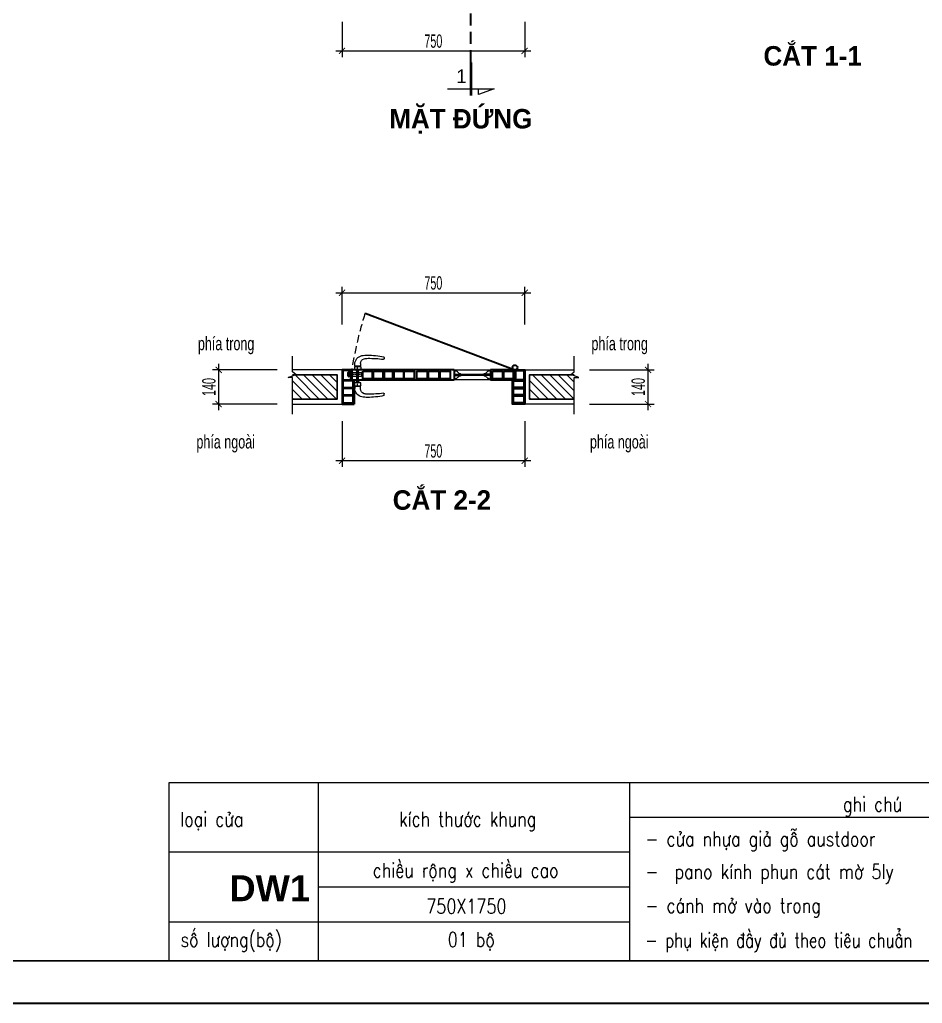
# Model space of a CAD drawing. Header units: millimetres. Extents: x 1336014 to 2939047, y -333549 to -60566.
# Drawn here: x 1429633 to 1433339, y -219540 to -215502 of the extents above; entities that cross this region are included whole.
import ezdxf
from ezdxf.enums import TextEntityAlignment as Align

# ---------------------------------------------------------------- set-up
doc = ezdxf.new("R2010")
doc.units = ezdxf.units.MM
doc.header["$MEASUREMENT"] = 0
doc.linetypes.add('CENTER', pattern=[2, 1.25, -0.25, 0.25, -0.25])
doc.linetypes.add('HIDDEN', pattern=[0.375, 0.25, -0.125])
for name, color, linetype, lineweight in [('01.Cut', 255, 'Continuous', 35), ('05.Text', 253, 'Continuous', 18), ('08.Dim', 156, 'Continuous', 15), ('09.Hatch', 250, 'Continuous', 5), ('10.Text', 254, 'Continuous', 18), ('11.Khung bo', 32, 'Continuous', 50), ('12.Khung', 36, 'Continuous', 25), ('13.netcat', 1, 'HIDDEN', 35), ('Alliance-manh', 8, 'Continuous', 13), ('AUDIT_I_160217234026-0', 7, 'Continuous', 5), ('CA.cat 30', 30, 'Continuous', 35), ('CA.thay 145', 145, 'Continuous', 18), ('Cycad-DIM', 7, 'Continuous', 13), ('kính', 54, 'Continuous', 9), ('nep', 9, 'Continuous', 15), ('Thay', 253, 'Continuous', 9), ('TS-NET MO', 253, 'Continuous', 0), ('wall', 4, 'Continuous', 9)]:
    doc.layers.add(name, color=color, linetype=linetype, lineweight=lineweight)
for name, color, linetype in [('Alliance-khuat', 8, 'HIDDEN'), ('KT', 1, 'Continuous'), ('VNCC-Ar-Text', 6, 'Continuous')]:
    doc.layers.add(name, color=color, linetype=linetype)
doc.layers.add('Tpl_Bound', color=1, linetype='Continuous', plot=False)
doc.styles.add('AVANH-B', font='')
doc.styles.add('Noidung', font='', dxfattribs={"height": 500})
doc.styles.add('TT5_Text Dim', font='hoatbif.shx', dxfattribs={"width": 0.6})
doc.styles.add('VnAvantH', font='')
doc.styles.add('VNSIMLI', font='VNSIMLI.shx', dxfattribs={"width": 0.6})
doc.styles.get('AVANH-B').set_extended_font_data('.VnAvantH', bold=True)
doc.styles.get('Noidung').set_extended_font_data('.VnHelvetInsH', bold=True)
doc.styles.get('VnAvantH').set_extended_font_data('.VnAvantH')
doc.dimstyles.new('TT5_Dim 1-25', dxfattribs={"dimscale": 25, "dimtxt": 2.2, "dimasz": 1, "dimexe": 1, "dimexo": 0, "dimgap": 0.5, "dimtad": 1, "dimdec": 0, "dimzin": 0, "dimdsep": 46, "dimtxsty": 'TT5_Text Dim', "dimblk": 'ARCHTICK', "dimcen": 0, "dimdle": 1, "dimclrd": 256, "dimclre": 256, "dimclrt": 1, "dimadec": 0, "dimazin": 0, "dimtfac": 0.015, "dimtdec": 0, "dimtix": 1, "dimtmove": 2, "dimatfit": 3, "dimldrblk": 'DOT', "dimfxl": 1, "dimtolj": 1, "dimtzin": 0, "dimlwd": -1, "dimlwe": -1, "dimarcsym": 1})

# ---------------------------------------------------------------- blocks, each defined once
blk = doc.blocks.new('100')
at = {"layer": '11.Khung bo', "const_width": 26.7}
blk.add_lwpolyline([(1860913, -945240), (1860913, -916940), (1896063, -916940), (1896063, -945240)], close=True, dxfattribs=at)
blk.add_lwpolyline([(1860913, -945240), (1860913, -916940), (1896063, -916940), (1896063, -945240)], close=True, dxfattribs=at)
blk.add_lwpolyline([(1860913, -945240), (1860913, -916940), (1896063, -916940), (1896063, -945240)], close=True, dxfattribs=at)
at = {"layer": '12.Khung'}
blk.add_lwpolyline([(1901579, -945940), (1901579, -916240), (1859580, -916240), (1859580, -945940)], close=True, dxfattribs=at)
blk.add_lwpolyline([(1901579, -945940), (1901579, -916240), (1859580, -916240), (1859580, -945940)], close=True, dxfattribs=at)
blk.add_lwpolyline([(1901579, -945940), (1901579, -916240), (1859580, -916240), (1859580, -945940)], close=True, dxfattribs=at)
blk = doc.blocks.new('_ARCHTICK')
at = {"const_width": 0.15}
blk.add_lwpolyline([(-0.5, -0.5), (0.5, 0.5)], dxfattribs=at)
blk = doc.blocks.new('*D2048')
at = {"layer": '08.Dim', "ltscale": 200, "transparency": 16777216}
for p, q in [((1430956.7, -217149.9), (1430956.7, -217338)), ((1431706.7, -217149.9), (1431706.7, -217338)), ((1431731.7, -217313), (1430931.7, -217313))]:
    blk.add_line(p, q, dxfattribs=at)
at = {"layer": 'Defpoints', "color": 0, "ltscale": 200, "transparency": 16777216}
for p in [(1430956.7, -217149.9), (1431706.7, -217149.9), (1430956.7, -217313)]:
    blk.add_point(p, dxfattribs=at)
at = {"layer": '08.Dim', "ltscale": 200, "transparency": 16777216, "xscale": 25, "yscale": 25, "zscale": 25, "rotation": 180}
blk.add_blockref('_ARCHTICK', (1430956.7, -217313), dxfattribs=at)
at = {"layer": '08.Dim', "ltscale": 200, "transparency": 16777216, "xscale": 25, "yscale": 25, "zscale": 25}
blk.add_blockref('_ARCHTICK', (1431706.7, -217313), dxfattribs=at)
at = {"layer": '08.Dim', "color": 1, "ltscale": 200, "transparency": 16777216, "insert": (1431331.7, -217273), "char_height": 55, "attachment_point": 5, "style": 'TT5_Text Dim'}
blk.add_mtext('\\A1;750', dxfattribs=at)
blk = doc.blocks.new('_DOT')
blk.add_line((-0.5, 0), (-1, 0))
at = {"const_width": 0.5}
blk.add_lwpolyline([(-0.25, 0, 1), (0.25, 0, 1)], format="xyb", close=True, dxfattribs=at)
blk = doc.blocks.new('*D2049')
at = {"layer": '08.Dim', "ltscale": 200, "transparency": 16777216}
for p, q in [((1430956.7, -215510.6), (1430956.7, -215655.5)), ((1431706.7, -215510.6), (1431706.7, -215655.5)), ((1430931.7, -215630.5), (1431731.7, -215630.5))]:
    blk.add_line(p, q, dxfattribs=at)
at = {"layer": 'Defpoints', "color": 0, "ltscale": 200, "transparency": 16777216}
for p in [(1430956.7, -215510.6), (1431706.7, -215510.6), (1431706.7, -215630.5)]:
    blk.add_point(p, dxfattribs=at)
at = {"layer": '08.Dim', "ltscale": 200, "transparency": 16777216, "xscale": 25, "yscale": 25, "zscale": 25, "rotation": 180}
blk.add_blockref('_ARCHTICK', (1430956.7, -215630.5), dxfattribs=at)
at = {"layer": '08.Dim', "ltscale": 200, "transparency": 16777216, "xscale": 25, "yscale": 25, "zscale": 25}
blk.add_blockref('_ARCHTICK', (1431706.7, -215630.5), dxfattribs=at)
at = {"layer": '08.Dim', "color": 1, "ltscale": 200, "transparency": 16777216, "insert": (1431331.7, -215590.5), "char_height": 55, "attachment_point": 5, "style": 'TT5_Text Dim'}
blk.add_mtext('\\A1;750', dxfattribs=at)
blk = doc.blocks.new('*D2050')
at = {"layer": '08.Dim', "ltscale": 200, "transparency": 16777216}
for p, q in [((1430450.3, -217105.2), (1430450.3, -216915.2)), ((1430691, -216940.2), (1430425.3, -216940.2)), ((1430691, -217080.2), (1430425.3, -217080.2))]:
    blk.add_line(p, q, dxfattribs=at)
at = {"layer": 'Defpoints', "color": 0, "ltscale": 200, "transparency": 16777216}
for p in [(1430450.3, -216940.2), (1430691, -216940.2), (1430691, -217080.2)]:
    blk.add_point(p, dxfattribs=at)
at = {"layer": '08.Dim', "ltscale": 200, "transparency": 16777216, "xscale": 25, "yscale": 25, "zscale": 25}
for p, rotation in [((1430450.3, -216940.2), 90), ((1430450.3, -217080.2), 270)]:
    blk.add_blockref('_ARCHTICK', p, dxfattribs=dict(at, rotation=rotation))
at = {"layer": '08.Dim', "color": 1, "ltscale": 200, "transparency": 16777216, "insert": (1430410.3, -217010.2), "char_height": 55, "attachment_point": 5, "rotation": 90, "style": 'TT5_Text Dim'}
blk.add_mtext('\\A1;140', dxfattribs=at)
blk = doc.blocks.new('*D2053')
at = {"layer": '08.Dim', "ltscale": 200, "transparency": 16777216}
for p, q in [((1432213.2, -217105.2), (1432213.2, -216915.2)), ((1431972.5, -216940.2), (1432238.2, -216940.2)), ((1431972.5, -217080.2), (1432238.2, -217080.2))]:
    blk.add_line(p, q, dxfattribs=at)
at = {"layer": 'Defpoints', "color": 0, "ltscale": 200, "transparency": 16777216}
for p in [(1431972.5, -216940.2), (1432213.2, -216940.2), (1431972.5, -217080.2)]:
    blk.add_point(p, dxfattribs=at)
at = {"layer": '08.Dim', "ltscale": 200, "transparency": 16777216, "xscale": 25, "yscale": 25, "zscale": 25}
for p, rotation in [((1432213.2, -216940.2), 90), ((1432213.2, -217080.2), 270)]:
    blk.add_blockref('_ARCHTICK', p, dxfattribs=dict(at, rotation=rotation))
at = {"layer": '08.Dim', "color": 1, "ltscale": 200, "transparency": 16777216, "insert": (1432173.2, -217010.2), "char_height": 55, "attachment_point": 5, "rotation": 90, "style": 'TT5_Text Dim'}
blk.add_mtext('\\A1;140', dxfattribs=at)
blk = doc.blocks.new('vet cat')
at = {"layer": 'CA.cat 30', "const_width": 50}
blk.add_lwpolyline([(-82592, -188552), (-81976, -188552)], dxfattribs=at)
at = {"layer": 'CA.thay 145'}
blk.add_line((-82574, -188411), (-82469, -188411), dxfattribs=at)
blk.add_lwpolyline([(-82469, -188983), (-82469, -188122), (-82574, -188411)], dxfattribs=at)
blk = doc.blocks.new('MSDSHDGDFGDF')
at = {"layer": 'CA.cat 30', "xscale": -0.2222222220152616, "yscale": 0.2222222222480923, "zscale": 0.2222222221704821, "rotation": 180}
blk.add_blockref('vet cat', (18217, -41900.5), dxfattribs=at)
blk = doc.blocks.new('tay nam mat bang')
h = blk.add_hatch()
h.set_pattern_fill('ANSI31', color=256, scale=10, style=0)
h.set_pattern_definition([(315, (1511.4546, -3873.2739), (-0.88388348, -0.88388348), [])])
h.paths.add_polyline_path([(-6.8, -6), (-8.2, -6), (-6, -1.5), (-4.2, -1.5)])
h.paths.add_polyline_path([(-8.2, 15), (-6.8, 15), (-4.2, 10.5), (-6, 10.5)])
at = {"linetype": 'Continuous'}
for p, q in [((137.3, 90.6), (137.3, 85)), ((17.2, 54.7), (17.2, 63.2)), ((40.3, 54.7), (17.2, 54.7)), ((40.3, 54), (17.2, 54)), ((40.3, 65.2), (40.3, 54.7)), ((40.3, -28), (17.2, -28)), ((40.3, -28.7), (17.2, -28.7)), ((17.2, -28.7), (17.2, -37.2)), ((40.3, -39.2), (40.3, -28.7)), ((137.3, -64.6), (137.3, -59))]:
    blk.add_line(p, q, dxfattribs=at)
for p, q in [((15.8, 50), (15.8, 40.4)), ((41.7, 40.4), (15.8, 40.4)), ((17.2, 54), (17.2, 52.6)), ((24.5, 34.4), (24.4, 40.4)), ((33, 34.4), (33.1, 40.4)), ((40.3, 54), (40.3, 52.6)), ((41.7, 50), (41.7, 40.4)), ((-13.2, -2.2), (-13.2, 11.2)), ((-13.2, 11.2), (-8.2, 11.2)), ((-8.2, -6), (-8.2, 15)), ((-8.2, 15), (-6.8, 15)), ((-6, 10.5), (-8.2, 15)), ((-7.2, 7.8), (-7.2, 9.7)), ((0.8, -0.2), (-7.2, 7.8)), ((-6.8, 10.2), (0.8, 10.2)), ((-6.8, 15), (-4.2, 10.5)), ((-6.8, -1.5), (-6.8, 10.5)), ((-6.8, 10.5), (-4.2, 10.5)), ((3.2, 16), (0.8, 16)), ((0.8, -6), (0.8, 16)), ((3.2, -6), (3.2, 16)), ((3.2, 12), (43.2, 12)), ((24.5, 34.4), (33, 34.4)), ((24.8, 34.4), (24.8, -8.4)), ((32.8, 34.4), (32.8, -8.4)), ((44.8, -2), (44.8, 10.4)), ((-13.2, -2.2), (-8.2, -2.2)), ((-6, -1.5), (-8.2, -6)), ((-8.2, -6), (-6.8, -6)), ((-6.8, -6), (-4.2, -1.5)), ((-6.8, -1.5), (-4.2, -1.5)), ((3.2, -6), (0.8, -6)), ((3.2, -2), (44.8, -2)), ((15.8, -24), (15.8, -14.4)), ((41.7, -14.4), (15.8, -14.4)), ((17.2, -28), (17.2, -26.6)), ((24.5, -8.4), (24.4, -14.4)), ((24.5, -8.4), (33, -8.4)), ((33, -8.4), (33.1, -14.4)), ((40.3, -28), (40.3, -26.6)), ((41.7, -24), (41.7, -14.4))]:
    blk.add_line(p, q)
at = {"linetype": 'CENTER'}
for p, q in [((28.8, 53.4), (28.8, -27.4)), ((-13.2, 4.5), (-2.9, 4.5)), ((7.8, 5), (2, 5)), ((3.2, 5), (44.8, 5)), ((28.8, -2), (28.8, 12))]:
    blk.add_line(p, q, dxfattribs=at)
blk.add_lwpolyline([(3.2, 0), (-3.2, 0), (-3.2, 10), (3.2, 10)])
blk.add_lwpolyline([(6.1, 4.6, -0.414214), (6.1, 5.4), (6.2, 5.5), (6.2, 10.1), (7.5, 10.1, 0.414214), (7.8, 10.4), (7.8, 13.9), (7, 14.8), (6.1, 14.8), (5.2, 13.9), (5.2, 12.2), (3.6, 12.2, 0.414214), (3.2, 11.9), (3.2, -2, 0.414214), (3.6, -2.2), (5.2, -2.2), (5.2, -4), (6.1, -4.8), (7, -4.8), (7.8, -4), (7.8, -0.5, 0.414214), (7.5, -0.2), (6.2, -0.2), (6.2, 4.5)], format="xyb", close=True)
at = {"linetype": 'Continuous'}
for centre, radius, start, end in [((52.3, 63.2), 35, 100.0849, 180), ((60.3, 65.2), 20, 105.5303, 180), ((69.3, -32.4), 132.1, 90, 100.0849), ((71.3, 25.6), 61.1, 90, 105.5303), ((69.3, -212.3), 312, 77.7081, 90), ((71.3, -459.8), 546.5, 83.2994, 90), ((135.3, 85), 2, 263.2994, 0), ((135.3, 90.6), 2, 0, 77.7081), ((52.3, -37.2), 35, 180, 259.9151), ((60.3, -39.2), 20, 180, 254.4697), ((69.3, 58.4), 132.1, 259.9151, 270), ((71.3, 0.4), 61.1, 254.4697, 270), ((69.3, 238.3), 312, 270, 282.2919), ((71.3, 485.8), 546.5, 270, 276.7006), ((135.3, -59), 2, 0, 96.7006), ((135.3, -64.6), 2, 282.2919, 0)]:
    blk.add_arc(centre, radius, start, end, dxfattribs=at)
for centre, radius, start, end in [((18.8, 50), 3, 94.9031, 180), ((28.8, -66.6), 120, 85.0969, 94.9031), ((38.8, 50), 3, 0, 85.0969), ((-6.8, 9.7), 0.5, 90, 180), ((43.2, 10.4), 1.6, 0, 90), ((18.8, -24), 3, 180, 265.0969), ((28.8, 92.6), 120, 265.0969, 274.9031), ((38.8, -24), 3, 274.9031, 0)]:
    blk.add_arc(centre, radius, start, end)
blk = doc.blocks.new('*D2057')
at = {"layer": '08.Dim', "ltscale": 200, "transparency": 16777216}
for p, q in [((1430956.7, -216753.7), (1430956.7, -216598.3)), ((1431706.7, -216753.7), (1431706.7, -216598.3)), ((1430931.7, -216623.3), (1431731.7, -216623.3))]:
    blk.add_line(p, q, dxfattribs=at)
at = {"layer": 'Defpoints', "color": 0, "ltscale": 200, "transparency": 16777216}
for p in [(1431706.7, -216623.3), (1430956.7, -216753.7), (1431706.7, -216753.7)]:
    blk.add_point(p, dxfattribs=at)
at = {"layer": '08.Dim', "ltscale": 200, "transparency": 16777216, "xscale": 25, "yscale": 25, "zscale": 25, "rotation": 180}
blk.add_blockref('_ARCHTICK', (1430956.7, -216623.3), dxfattribs=at)
at = {"layer": '08.Dim', "ltscale": 200, "transparency": 16777216, "xscale": 25, "yscale": 25, "zscale": 25}
blk.add_blockref('_ARCHTICK', (1431706.7, -216623.3), dxfattribs=at)
at = {"layer": '08.Dim', "color": 1, "ltscale": 200, "transparency": 16777216, "insert": (1431331.7, -216583.3), "char_height": 55, "attachment_point": 5, "style": 'TT5_Text Dim'}
blk.add_mtext('\\A1;750', dxfattribs=at)

msp = doc.modelspace()

# ---------------------------------------------------------------- hatches: boundary and pattern name
at = {"layer": '09.Hatch', "ltscale": 0.5}
h = msp.add_hatch(dxfattribs=at)
h.set_pattern_fill('ANSI31', color=256, scale=200, angle=180, style=0)
h.set_pattern_definition([(315, (1425189.642, -216265.548), (-17.67767, -17.67767), [])])
h.paths.add_polyline_path([(1430936.7, -216960.2), (1430765.1, -216960.2), (1430735.1, -216971.7), (1430753, -216971.7), (1430753, -217060.2), (1430936.7, -217060.2)])
h = msp.add_hatch(dxfattribs=at)
h.set_pattern_fill('ANSI31', color=256, scale=200, angle=180, style=0)
h.set_pattern_definition([(315, (1425139.642, -216265.548), (-17.67767, -17.67767), [])])
h.paths.add_polyline_path([(1431898.4, -216960.2), (1431726.7, -216960.2), (1431726.7, -217060.2), (1431910.5, -217060.2), (1431910.5, -216971.7), (1431928.4, -216971.7)])

# ---------------------------------------------------------------- linework, layer by layer
at = {"layer": '01.Cut'}
for p, q in [((1431051.6, -216706.8), (1431666.7, -216940.2)), ((1431416.7, -216940.2), (1431416.7, -216980.2)), ((1431566.7, -216940.2), (1431566.7, -216980.2)), ((1430996.7, -216980.2), (1431006.7, -216980.2)), ((1431006.7, -216980.2), (1431006.7, -217080.2)), ((1431666.7, -216980.2), (1431656.7, -216980.2))]:
    msp.add_line(p, q, dxfattribs=at)
for points in [[(1430996.7, -216980.2), (1430996.7, -216940.2), (1430956.7, -216940.2), (1430956.7, -217080.2), (1431006.7, -217080.2)], [(1431416.7, -216940.2), (1430996.7, -216940.2), (1430996.7, -216980.2), (1431416.7, -216980.2)], [(1431566.7, -216980.2), (1431666.7, -216980.2), (1431666.7, -216940.2), (1431566.7, -216940.2)], [(1431666.7, -216980.2), (1431666.7, -216940.2), (1431706.7, -216940.2), (1431706.7, -217080.2), (1431656.7, -217080.2), (1431656.7, -216980.2)]]:
    msp.add_lwpolyline(points, dxfattribs=at)
for points in [[(1430960.6, -216980.9), (1430992.9, -216980.9), (1430992.9, -216943), (1430960.6, -216943)], [(1431041.7, -216945.3), (1431080.2, -216945.3), (1431080.2, -216976), (1431041.7, -216976)], [(1431086.4, -216945.3), (1431124.9, -216945.3), (1431124.9, -216976), (1431086.4, -216976)], [(1431125.8, -216945.3), (1431164.4, -216945.3), (1431164.4, -216976), (1431125.8, -216976)], [(1431131.1, -216945.3), (1431169.7, -216945.3), (1431169.7, -216976), (1431131.1, -216976)], [(1431170.5, -216945.3), (1431211.1, -216945.3), (1431211.1, -216976), (1431170.5, -216976)], [(1431211.1, -216945.3), (1431252.9, -216945.3), (1431252.9, -216976), (1431211.1, -216976)], [(1431264, -216945.3), (1431305.8, -216945.3), (1431305.8, -216976), (1431264, -216976)], [(1431312, -216945.3), (1431353.8, -216945.3), (1431353.8, -216976), (1431312, -216976)], [(1431359.9, -216945.3), (1431400.8, -216945.3), (1431400.8, -216976), (1431359.9, -216976)], [(1431574.1, -216945.3), (1431615.2, -216945.3), (1431615.2, -216976), (1431574.1, -216976)], [(1431621.3, -216945.3), (1431659.9, -216945.3), (1431659.9, -216976), (1431621.3, -216976)], [(1431702.9, -216980.9), (1431670.5, -216980.9), (1431670.5, -216943), (1431702.9, -216943)], [(1430960.6, -217012.7), (1431002.4, -217012.7), (1431002.4, -216984.7), (1430960.6, -216984.7)], [(1431702.9, -217012.7), (1431661.1, -217012.7), (1431661.1, -216984.7), (1431702.9, -216984.7)], [(1430960.6, -217042.6), (1431002.4, -217042.6), (1431002.4, -217016.7), (1430960.6, -217016.7)], [(1430960.6, -217074.9), (1431002.4, -217074.9), (1431002.4, -217046.9), (1430960.6, -217046.9)], [(1431702.9, -217042.6), (1431661.1, -217042.6), (1431661.1, -217016.7), (1431702.9, -217016.7)], [(1431702.9, -217074.9), (1431661.1, -217074.9), (1431661.1, -217046.9), (1431702.9, -217046.9)]]:
    msp.add_lwpolyline(points, close=True, dxfattribs=at)
at = {"layer": '01.Cut', "ltscale": 0.5}
msp.add_circle((1431666.7, -216930.3), 9.93, dxfattribs=at)
at = {"layer": '13.netcat', "ltscale": 200}
msp.add_line((1431486.2, -215676.8), (1431486.2, -213459.6), dxfattribs=at)
at = {"layer": 'Alliance-khuat', "ltscale": 125}
msp.add_arc((1432529.5, -217177.4), 1551, 162.3376, 171.2046, dxfattribs=at)
at = {"layer": 'Alliance-manh', "ltscale": 2}
for p, q in [((1431416.7, -216940.2), (1431566.7, -216940.2)), ((1431416.7, -216941.3), (1431416.7, -216957.7)), ((1431422.9, -216941.3), (1431416.7, -216941.3)), ((1431416.7, -216957.7), (1431442.9, -216957.7)), ((1431416.7, -216979.2), (1431416.7, -216962.7)), ((1431416.7, -216962.7), (1431442.9, -216962.7)), ((1431422.9, -216944.6), (1431422.9, -216941.3)), ((1431442.9, -216957.7), (1431442.9, -216954.6)), ((1431442.9, -216962.7), (1431442.9, -216965.8)), ((1431540.5, -216957.7), (1431540.5, -216954.6)), ((1431566.7, -216957.7), (1431540.5, -216957.7)), ((1431540.5, -216962.7), (1431540.5, -216965.8)), ((1431566.7, -216962.7), (1431540.5, -216962.7)), ((1431560.5, -216944.6), (1431560.5, -216941.3)), ((1431560.5, -216941.3), (1431566.7, -216941.3)), ((1431566.7, -216941.3), (1431566.7, -216957.7)), ((1431566.7, -216979.2), (1431566.7, -216962.7)), ((1431422.9, -216979.2), (1431416.7, -216979.2)), ((1431566.7, -216980.2), (1431416.7, -216980.2)), ((1431422.9, -216975.8), (1431422.9, -216979.2)), ((1431560.5, -216975.8), (1431560.5, -216979.2)), ((1431560.5, -216979.2), (1431566.7, -216979.2))]:
    msp.add_line(p, q, dxfattribs=at)
for centre, radius, start, end in [((1431422.9, -216954.6), 10, 36.8699, 90), ((1431422.9, -216965.8), 10, 270, 323.1301), ((1431442.9, -216939.6), 15, 216.8699, 270), ((1431442.9, -216980.8), 15, 90, 143.1301), ((1431540.5, -216939.6), 15, 270, 323.1301), ((1431540.5, -216980.8), 15, 36.8699, 90), ((1431560.5, -216954.6), 10, 90, 143.1301), ((1431560.5, -216965.8), 10, 216.8699, 270)]:
    msp.add_arc(centre, radius, start, end, dxfattribs=at)
at = {"layer": 'kính', "linetype": 'HIDDEN', "lineweight": 5}
msp.add_lwpolyline([(1431416.7, -216957.7), (1431566.7, -216957.7), (1431566.7, -216962.7), (1431416.7, -216962.7)], close=True, dxfattribs=at)
at = {"layer": 'nep', "ltscale": 0.5}
for points in [[(1430753, -217121.6), (1430753, -216971.7), (1430735.1, -216971.7), (1430767.4, -216959.4), (1430753, -216947.5), (1430753, -216883.4)], [(1431910.5, -217121.6), (1431910.5, -216971.7), (1431928.4, -216971.7), (1431896.1, -216959.4), (1431910.5, -216947.5), (1431910.5, -216883.4)]]:
    msp.add_lwpolyline(points, dxfattribs=at)
at = {"layer": 'nep'}
for points in [[(1430753, -217080.2), (1430956.7, -217080.2), (1430956.7, -216940.2), (1430753, -216940.2)], [(1431910.5, -217080.2), (1431706.7, -217080.2), (1431706.7, -216940.2), (1431910.5, -216940.2)]]:
    msp.add_lwpolyline(points, dxfattribs=at)
at = {"layer": 'Thay'}
for p, q in [((1430858.9, -218633.8), (1430858.9, -219063.8)), ((1430858.9, -218633.8), (1430858.9, -219063.8)), ((1432136.9, -218633.8), (1432136.9, -219365.4)), ((1433717, -218777.1), (1432136.9, -218777.1)), ((1432136.9, -218920.4), (1430246.3, -218920.4)), ((1432136.9, -219063.8), (1430858.9, -219063.8)), ((1432136.9, -219063.8), (1430858.9, -219063.8)), ((1430858.9, -219063.8), (1430858.9, -219365.4)), ((1432136.9, -219207.1), (1430246.3, -219207.1))]:
    msp.add_line(p, q, dxfattribs=at)
msp.add_lwpolyline([(1430246.3, -218633.8), (1433717, -218633.8), (1433717, -219365.4), (1430246.3, -219365.4)], close=True, dxfattribs=at)
at = {"layer": 'Tpl_Bound', "color": 1}
msp.add_lwpolyline([(1424596.2, -219540.4), (1424596.2, -212115.5), (1435096.1, -212115.5), (1435096.1, -219540.4)], close=True, dxfattribs=at)
at = {"layer": 'wall', "color": 0, "lineweight": 30}
for points in [[(1430753, -216960.2), (1430936.7, -216960.2), (1430936.7, -217060.2), (1430753, -217060.2)], [(1431910.5, -216960.2), (1431726.7, -216960.2), (1431726.7, -217060.2), (1431910.5, -217060.2)]]:
    msp.add_lwpolyline(points, dxfattribs=at)

# ---------------------------------------------------------------- block references
at = {"layer": '05.Text', "xscale": 0.25, "yscale": 0.25, "zscale": 0.25}
msp.add_blockref('100', (959701.3, 16944.5), dxfattribs=at)
at = {"layer": 'CA.thay 145', "rotation": 90.00000000000001}
msp.add_blockref('MSDSHDGDFGDF', (1431486.2, -215676.8), dxfattribs=at)
at = {"layer": 'TS-NET MO', "xscale": -1, "rotation": 180}
msp.add_blockref('tay nam mat bang', (1430992.1, -216953.1), dxfattribs=at)

# ---------------------------------------------------------------- texts
at = {"layer": '10.Text', "style": 'TT5_Text Dim', "width": 0.7}
for s, p in [('phÝa trong', (1430364.9, -216859.3)), ('phÝa trong', (1431980.8, -216859.3)), ('phÝa ngoµi', (1430358.8, -217262.6)), ('phÝa ngoµi', (1431974.7, -217262.6))]:
    msp.add_text(s, height=55, dxfattribs=at).set_placement(p)
at = {"layer": 'AUDIT_I_160217234026-0', "style": 'VnAvantH'}
msp.add_text('1', height=55.6, rotation=360, dxfattribs=at).set_placement((1431426.2, -215762.1))
at = {"layer": 'Cycad-DIM', "style": 'AVANH-B'}
for s, p in [('c¾t 1-1', (1432687.1, -215690.7)), ('mÆt ®øng', (1431150.6, -215948.8)), ('c¾t 2-2', (1431164.7, -217514.2))]:
    msp.add_text(s, height=80, dxfattribs=at).set_placement(p)
at = {"layer": 'KT', "color": 4, "style": 'Noidung'}
msp.add_text('dw1', height=106.67, dxfattribs=at).set_placement((1430494.4, -219121.2))
at = {"layer": 'VNCC-Ar-Text', "style": 'VNSIMLI', "width": 0.8}
for s, p in [('ghi chó', (1433135, -218753)), ('kÝch th\xadíc khung', (1431472.7, -218814)), ('chiÒu réng x chiÒu cao', (1431464.2, -219024.5)), ('750X1750', (1431467.3, -219172)), ('01 bé', (1431487.5, -219308.8))]:
    msp.add_text(s, height=60, dxfattribs=at).set_placement(p, align=Align.CENTER)
at = {"layer": 'VNCC-Ar-Text', "style": 'VNSIMLI'}
for s, width, p in [('lo¹i cöa', 0.8, (1430292.3, -218815)), ('- cöa nhùa gi¶ gç austdoor', 0.8, (1432202.6, -218895.5)), ('-  pano kÝnh phun c¸t mê 5ly', 0.8, (1432202.6, -219029.5)), ('- c¸nh më vµo trong', 0.8, (1432202.6, -219168.6)), ('sè l\xadîng(bé)', 0.8, (1430293.6, -219308.8)), ('- phô kiÖn ®Çy ®ñ theo tiªu chuÈn', 0.75, (1432202.6, -219311))]:
    msp.add_text(s, height=60, dxfattribs=dict(at, width=width)).set_placement(p)

# ---------------------------------------------------------------- dimensions: what is measured, and where the dimension line sits
at = {"layer": '08.Dim', "ltscale": 200}
for base, p1, p2, picture, middle in [((1431706.7, -215630.5), (1430956.7, -215510.6), (1431706.7, -215510.6), '*D2049', (1431331.7, -215590.5)), ((1431706.7, -216623.3), (1430956.7, -216753.7), (1431706.7, -216753.7), '*D2057', (1431331.7, -216583.3)), ((1430956.7, -217313), (1431706.7, -217149.9), (1430956.7, -217149.9), '*D2048', (1431331.7, -217273))]:
    dim = msp.add_linear_dim(base=base, p1=p1, p2=p2, dimstyle='TT5_Dim 1-25', dxfattribs=at)
    dim.commit()
    dim.dimension.update_dxf_attribs({"geometry": picture, "text_midpoint": middle})
for base, p1, p2, picture, middle in [((1430450.3, -216940.2), (1430691, -217080.2), (1430691, -216940.2), '*D2050', (1430410.3, -217010.2)), ((1432213.2, -216940.2), (1431972.5, -217080.2), (1431972.5, -216940.2), '*D2053', (1432173.2, -217010.2))]:
    dim = msp.add_linear_dim(base=base, p1=p1, p2=p2, angle=90, dimstyle='TT5_Dim 1-25', dxfattribs=at)
    dim.commit()
    dim.dimension.update_dxf_attribs({"geometry": picture, "text_midpoint": middle})

doc.saveas('drawing.dxf')
